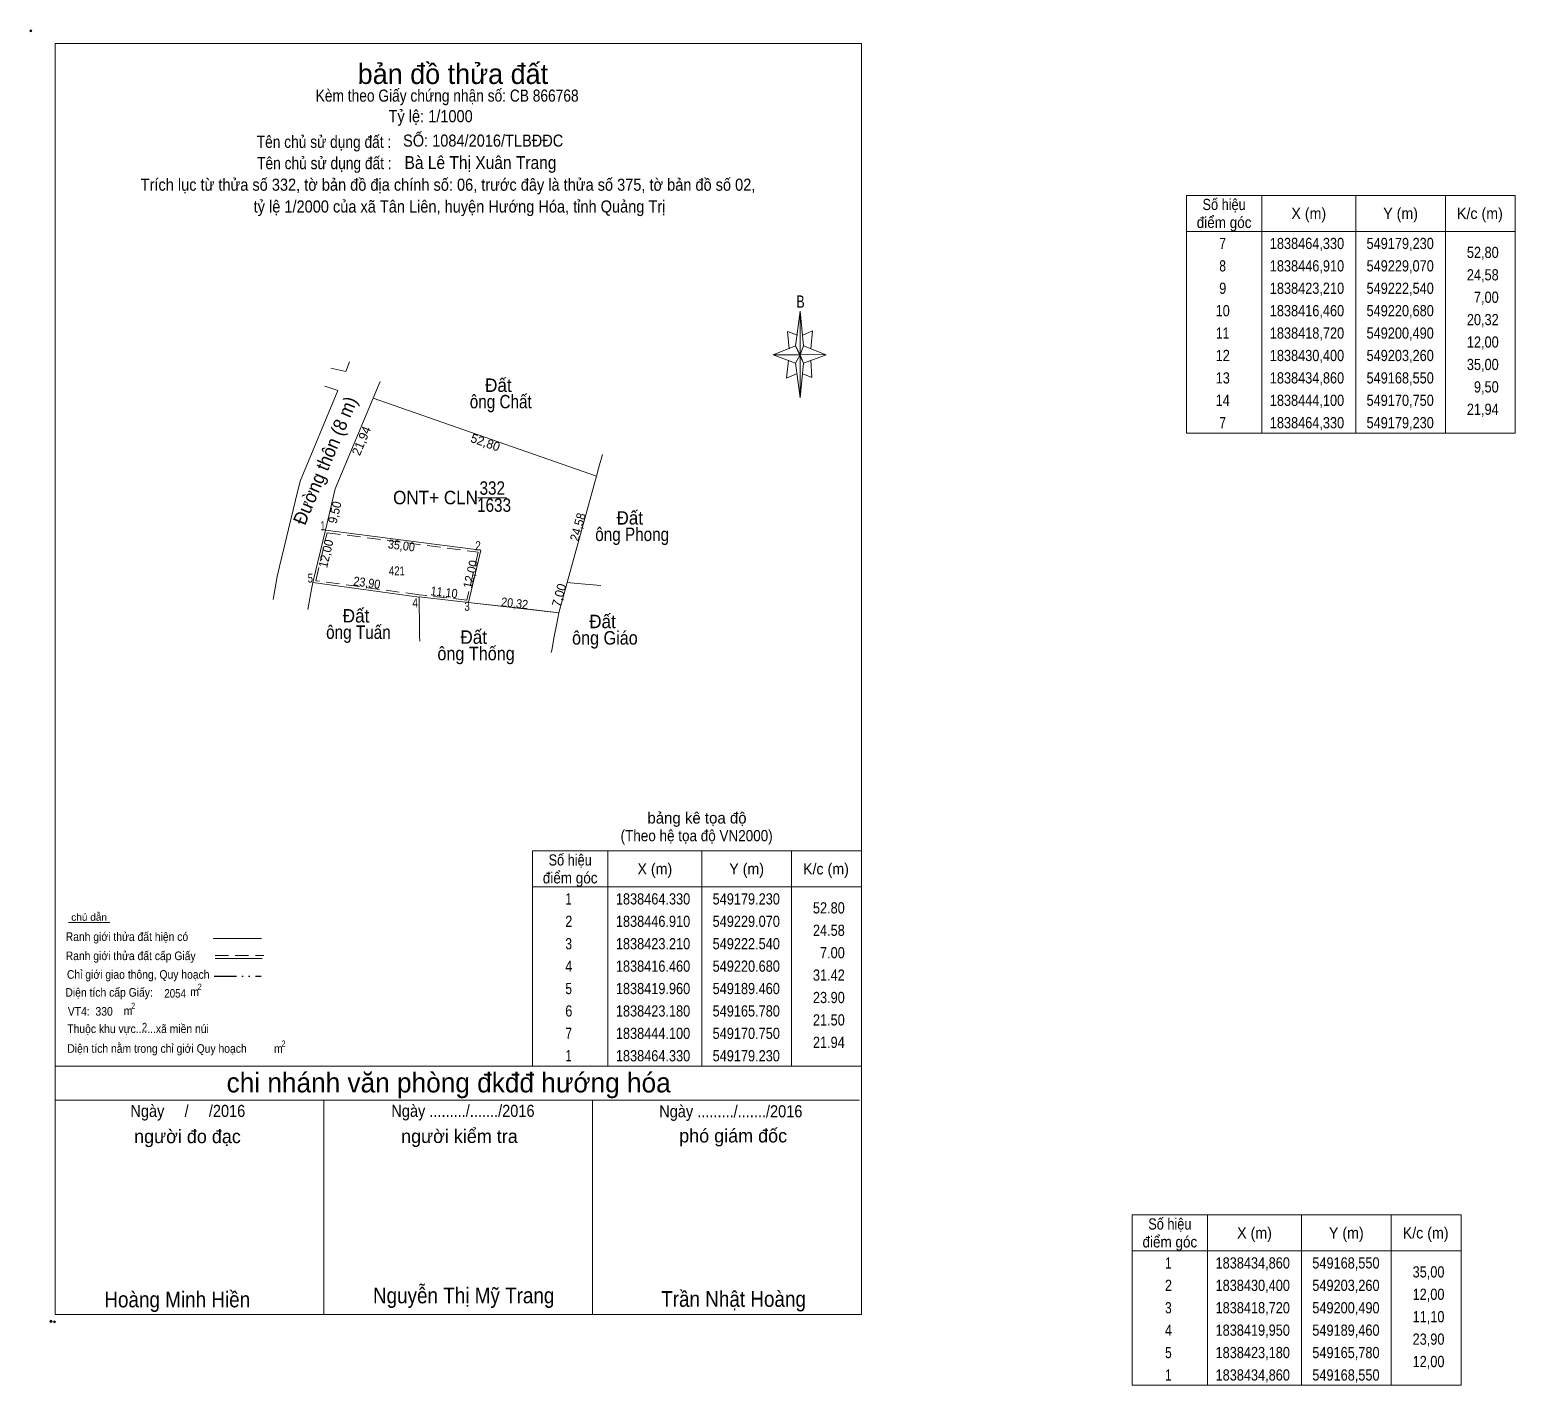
# Model space of a CAD drawing. Header units: metres. Extents: x 548548 to 550357, y 1838110 to 1838601.
# Drawn here: x 549102.6 to 549434.2, y 1838244.1 to 1838546.5 of the extents above; entities that cross this region are included whole.
import ezdxf
from ezdxf.enums import TextEntityAlignment as Align

# ---------------------------------------------------------------- set-up
doc = ezdxf.new("R2010")
doc.units = ezdxf.units.M
doc.header["$PDMODE"] = 32
doc.header["$PDSIZE"] = 0.5
for name, pattern in [('DASH_DOUBLE_DOT', [9.2, 5, -1.2, 0.3, -1.2, 0.3, -1.2]), ('DOTTED', [1.5, 0.3, -1.2]), ('MEDIUM_DASHED', [4.5, 3, -1.5])]:
    doc.linetypes.add(name, pattern=pattern)
for name, color, linetype, lineweight in [('1', 7, 'DOTTED', 13), ('15', 7, 'Continuous', 13), ('28', 7, 'Continuous', 13), ('63', 7, 'Continuous', 13)]:
    doc.layers.add(name, color=color, linetype=linetype, lineweight=lineweight)

msp = doc.modelspace()

# ---------------------------------------------------------------- linework, layer by layer
at = {"layer": '1', "linetype": 'Continuous'}
msp.add_lwpolyline([(549179.23, 1838464.33), (549229.07, 1838446.91), (549222.54, 1838423.21), (549220.68, 1838416.46), (549200.49, 1838418.72), (549203.26, 1838430.4), (549168.55, 1838434.86), (549170.75, 1838444.1)], close=True, dxfattribs=at)
at = {"layer": '1', "linetype": 'MEDIUM_DASHED'}
msp.add_lwpolyline([(549168.93, 1838434.31), (549202.65, 1838429.97), (549200.11, 1838419.27), (549189.52, 1838420.45), (549166.39, 1838423.6)], close=True, dxfattribs=at)
at = {"layer": '15'}
for p in [(549168.55, 1838434.86), (549200.49, 1838418.72)]:
    msp.add_line(p, (549203.26, 1838430.4), dxfattribs=at)
at = {"layer": '28'}
for p, q in [((549273.52, 1838475.97), (549274.52, 1838483.77)), ((549273.52, 1838475.97), (549274.52, 1838483.77)), ((549273.52, 1838472.17), (549268.52, 1838473.97)), ((549273.52, 1838472.17), (549268.52, 1838473.97)), ((549275.32, 1838475.97), (549280.32, 1838473.97)), ((549275.32, 1838475.97), (549280.32, 1838473.97)), ((549275.32, 1838472.17), (549274.52, 1838464.37)), ((549275.32, 1838472.17), (549274.52, 1838464.37)), ((549276.92, 1838472.77), (549277.12, 1838468.97)), ((549276.92, 1838472.77), (549277.12, 1838468.97)), ((549277.12, 1838468.97), (549275.12, 1838469.77)), ((549277.12, 1838468.97), (549275.12, 1838469.77)), ((549111.24, 1838347.31), (549120.44, 1838347.31)), ((549111.24, 1838347.31), (549120.44, 1838347.31)), ((549143.52, 1838343.77), (549154.28, 1838343.77)), ((549143.52, 1838343.77), (549154.28, 1838343.77)), ((549143.92, 1838339.29), (549154.44, 1838339.29)), ((549143.92, 1838339.29), (549154.44, 1838339.29)), ((549108.2, 1838315.29), (549288.2, 1838315.29)), ((549108.2, 1838315.29), (549288.2, 1838315.29)), ((549108.2, 1838307.69), (549287.8, 1838307.69)), ((549108.2, 1838307.69), (549287.8, 1838307.69)), ((549108.2, 1838307.69), (549287.8, 1838307.69)), ((549108.2, 1838307.69), (549287.8, 1838307.69)), ((549108.2, 1838307.69), (549287.8, 1838307.69)), ((549108.2, 1838307.69), (549287.8, 1838307.69)), ((549168.2, 1838259.89), (549168.2, 1838307.69)), ((549168.2, 1838259.89), (549168.2, 1838307.69)), ((549228.2, 1838259.89), (549228.2, 1838307.69)), ((549228.2, 1838259.89), (549228.2, 1838307.69))]:
    msp.add_line(p, q, dxfattribs=at)
at = {"layer": '28', "linetype": 'MEDIUM_DASHED'}
msp.add_line((549143.92, 1838339.93), (549154.8, 1838339.93), dxfattribs=at)
msp.add_line((549143.92, 1838339.93), (549154.8, 1838339.93), dxfattribs=at)
at = {"layer": '28', "linetype": 'DASH_DOUBLE_DOT', "lineweight": 25}
msp.add_line((549143.72, 1838335.35), (549154.2, 1838335.35), dxfattribs=at)
msp.add_line((549143.72, 1838335.35), (549154.2, 1838335.35), dxfattribs=at)
at = {"layer": '28'}
for points in [[(549108.2, 1838543.49), (549288.2, 1838543.49), (549288.2, 1838259.89), (549108.2, 1838259.89)], [(549108.2, 1838543.49), (549288.2, 1838543.49), (549288.2, 1838259.89), (549108.2, 1838259.89)], [(549274.52, 1838483.77), (549275.32, 1838475.97), (549274.52, 1838473.97)], [(549274.52, 1838483.77), (549275.32, 1838475.97), (549274.52, 1838473.97)], [(549274.52, 1838473.97), (549268.52, 1838473.97), (549273.52, 1838475.97), (549275.32, 1838472.17), (549280.32, 1838473.97), (549274.52, 1838474.17)], [(549274.52, 1838473.97), (549268.52, 1838473.97), (549273.52, 1838475.97), (549275.32, 1838472.17), (549280.32, 1838473.97), (549274.52, 1838474.17)], [(549274.52, 1838473.97), (549274.52, 1838464.37), (549273.52, 1838472.17)], [(549274.52, 1838473.97), (549274.52, 1838464.37), (549273.52, 1838472.17)]]:
    msp.add_lwpolyline(points, close=True, dxfattribs=at)
for points in [[(549273.92, 1838478.37), (549271.72, 1838479.17), (549272.12, 1838475.37)], [(549273.92, 1838478.37), (549271.72, 1838479.17), (549272.12, 1838475.37)], [(549275.12, 1838478.37), (549277.32, 1838479.37), (549276.92, 1838475.37)], [(549275.12, 1838478.37), (549277.32, 1838479.37), (549276.92, 1838475.37)], [(549274.52, 1838473.97), (549273.52, 1838475.97), (549268.52, 1838473.97)], [(549274.52, 1838473.97), (549273.52, 1838475.97), (549268.52, 1838473.97)], [(549274.52, 1838473.97), (549275.32, 1838472.17), (549280.32, 1838473.97)], [(549274.52, 1838473.97), (549275.32, 1838472.17), (549280.32, 1838473.97)], [(549271.92, 1838472.77), (549271.52, 1838468.77), (549273.72, 1838469.77)], [(549271.92, 1838472.77), (549271.52, 1838468.77), (549273.72, 1838469.77)], [(549288.2, 1838259.89), (549108.2, 1838259.89), (549108.2, 1838307.69)], [(549288.2, 1838259.89), (549108.2, 1838259.89), (549108.2, 1838307.69)]]:
    msp.add_lwpolyline(points, dxfattribs=at)
for p in [(549102.8, 1838546.29), (549107.28, 1838258.33), (549108.08, 1838258.21)]:
    msp.add_point(p, dxfattribs=at)
at = {"layer": '63'}
for p, q in [((549377.58, 1838509.55), (549377.58, 1838456.55)), ((549398.58, 1838509.55), (549398.58, 1838456.55)), ((549418.58, 1838509.55), (549418.58, 1838456.55)), ((549360.78, 1838501.55), (549434.18, 1838501.55)), ((549169.74, 1838471.04), (549173.09, 1838470.29)), ((549169.74, 1838471.04), (549173.09, 1838470.29)), ((549179.23, 1838464.33), (549180.57, 1838467.54)), ((549180.57, 1838467.54), (549180.77, 1838468.01)), ((549162.93, 1838445.78), (549171.33, 1838466.06)), ((549162.93, 1838445.78), (549171.33, 1838466.06)), ((549162.93, 1838445.78), (549171.33, 1838466.06)), ((549171.33, 1838466.06), (549168.43, 1838466.98)), ((549171.33, 1838466.06), (549168.43, 1838466.98)), ((549171.33, 1838466.06), (549168.43, 1838466.98)), ((549170.75, 1838444.1), (549179.23, 1838464.33)), ((549179.23, 1838464.33), (549229.07, 1838446.91)), ((549161.91, 1838441.58), (549162.93, 1838445.78)), ((549168.55, 1838434.86), (549170.75, 1838444.1)), ((549222.54, 1838423.21), (549229.07, 1838446.91)), ((549158.32, 1838426.77), (549161.91, 1838441.58)), ((549202.61, 1838442.1), (549209, 1838442.1)), ((549165.78, 1838423.18), (549168.55, 1838434.86)), ((549165.78, 1838423.18), (549189.46, 1838419.95)), ((549222.54, 1838423.21), (549220.68, 1838416.46)), ((549222.54, 1838423.21), (549224.86, 1838422.99)), ((549224.86, 1838422.99), (549230.01, 1838422.5)), ((549200.49, 1838418.72), (549189.46, 1838419.96)), ((549189.46, 1838419.95), (549189.49, 1838418.35)), ((549189.49, 1838418.35), (549189.56, 1838414.06)), ((549220.21, 1838414.02), (549220.68, 1838416.46)), ((549220.21, 1838414.02), (549220.68, 1838416.46)), ((549220.21, 1838414.02), (549220.68, 1838416.46)), ((549220.21, 1838414.02), (549220.68, 1838416.46)), ((549220.21, 1838414.02), (549220.68, 1838416.46)), ((549220.21, 1838414.02), (549220.68, 1838416.46)), ((549220.21, 1838414.02), (549220.68, 1838416.46)), ((549220.21, 1838414.02), (549220.68, 1838416.46)), ((549220.21, 1838414.02), (549220.68, 1838416.46)), ((549220.21, 1838414.02), (549220.68, 1838416.46)), ((549220.21, 1838414.02), (549220.68, 1838416.46)), ((549220.21, 1838414.02), (549220.68, 1838416.46)), ((549189.56, 1838414.06), (549189.6, 1838411.27)), ((549189.6, 1838411.27), (549189.62, 1838410.11)), ((549219.66, 1838411.14), (549220.21, 1838414.02)), ((549219.66, 1838411.14), (549220.21, 1838414.02)), ((549219.66, 1838411.14), (549220.21, 1838414.02)), ((549219.66, 1838411.14), (549220.21, 1838414.02)), ((549219.66, 1838411.14), (549220.21, 1838414.02)), ((549219.66, 1838411.14), (549220.21, 1838414.02)), ((549219.66, 1838411.14), (549220.21, 1838414.02)), ((549219.66, 1838411.14), (549220.21, 1838414.02)), ((549219.66, 1838411.14), (549220.21, 1838414.02)), ((549219.66, 1838411.14), (549220.21, 1838414.02)), ((549219.66, 1838411.14), (549220.21, 1838414.02)), ((549219.66, 1838411.14), (549220.21, 1838414.02)), ((549231.6, 1838363.29), (549231.6, 1838315.29)), ((549252.6, 1838363.29), (549252.6, 1838315.29)), ((549272.6, 1838363.29), (549272.6, 1838315.29)), ((549214.8, 1838355.29), (549288.2, 1838355.29)), ((549365.47, 1838282.06), (549365.47, 1838244.06)), ((549386.47, 1838282.06), (549386.47, 1838244.06)), ((549406.47, 1838282.06), (549406.47, 1838244.06)), ((549348.67, 1838274.06), (549422.07, 1838274.06))]:
    msp.add_line(p, q, dxfattribs=at)
for points in [[(549360.78, 1838509.55), (549434.18, 1838509.55), (549434.18, 1838456.55), (549360.78, 1838456.55)], [(549214.8, 1838363.29), (549288.2, 1838363.29), (549288.2, 1838315.29), (549214.8, 1838315.29)], [(549348.67, 1838282.06), (549422.07, 1838282.06), (549422.07, 1838244.06), (549348.67, 1838244.06)]]:
    msp.add_lwpolyline(points, close=True, dxfattribs=at)
for points in [[(549169.74, 1838471.04), (549173.09, 1838470.29), (549173.97, 1838472.4)], [(549230.39, 1838451.72), (549229.62, 1838448.92), (549229.07, 1838446.93)], [(549158.32, 1838426.77), (549161.91, 1838441.58), (549162.93, 1838445.78)], [(549158.32, 1838426.77), (549161.91, 1838441.58), (549162.93, 1838445.78)], [(549156.91, 1838419.39), (549157.78, 1838424.54), (549158.32, 1838426.77)], [(549156.91, 1838419.38), (549157.78, 1838424.54), (549158.32, 1838426.77)], [(549156.91, 1838419.38), (549157.78, 1838424.54), (549158.32, 1838426.77)], [(549164.65, 1838417.19), (549165.43, 1838421.74), (549165.78, 1838423.18)], [(549220.68, 1838416.46), (549215.85, 1838417), (549200.49, 1838418.72)], [(549218.98, 1838407.56), (549219.09, 1838408.12), (549219.66, 1838411.14)], [(549218.98, 1838407.56), (549219.09, 1838408.12), (549219.66, 1838411.14)], [(549218.98, 1838407.56), (549219.09, 1838408.12), (549219.66, 1838411.14)], [(549218.98, 1838407.56), (549219.09, 1838408.12), (549219.66, 1838411.14)], [(549218.98, 1838407.56), (549219.09, 1838408.12), (549219.66, 1838411.14)], [(549218.98, 1838407.56), (549219.09, 1838408.12), (549219.66, 1838411.14)], [(549218.98, 1838407.56), (549219.09, 1838408.12), (549219.66, 1838411.14)], [(549218.98, 1838407.56), (549219.09, 1838408.12), (549219.66, 1838411.14)], [(549218.98, 1838407.56), (549219.09, 1838408.12), (549219.66, 1838411.14)], [(549218.98, 1838407.56), (549219.09, 1838408.12), (549219.66, 1838411.14)], [(549218.98, 1838407.56), (549219.09, 1838408.12), (549219.66, 1838411.14)], [(549218.98, 1838407.56), (549219.09, 1838408.12), (549219.66, 1838411.14)]]:
    msp.add_lwpolyline(points, dxfattribs=at)

# ---------------------------------------------------------------- texts
at = {"layer": '1', "width": 0.8}
msp.add_text('421', height=2, dxfattribs=at).set_placement((549184.515, 1838424.79), align=Align.CENTER)
at = {"layer": '28'}
for s, height, p in [('bản đồ thửa đất', 4.5, (549197.02, 1838534.43)), ('bản đồ thửa đất', 4.5, (549197.02, 1838534.43)), ('bảng kê tọa độ', 2.5, (549251.51, 1838369.41)), ('chi nhánh văn phòng đkđđ hướng hóa', 4.374, (549196.07, 1838309.41)), ('chi nhánh văn phòng đkđđ hướng hóa', 4.374, (549196.07, 1838309.41)), ('người kiểm tra', 3, (549198.475, 1838298.13)), ('người kiểm tra', 3, (549198.475, 1838298.13)), ('phó giám đốc', 3, (549259.58, 1838298.25)), ('phó giám đốc', 3, (549259.58, 1838298.25)), ('người đo đạc', 3, (549137.765, 1838298.09)), ('người đo đạc', 3, (549137.765, 1838298.09))]:
    msp.add_text(s, height=height, dxfattribs=at).set_placement(p, align=Align.CENTER)
for s, height, width, p in [('Kèm theo Giấy chứng nhận số: CB 866768', 2.7, 0.85, (549195.74, 1838530.49)), ('Tỷ lệ: 1/1000', 2.7, 0.9, (549192.05, 1838525.9)), ('SỐ: 1084/2016/TLBĐĐC', 2.7, 0.9, (549203.775, 1838520.45)), ('Tên chủ sử dụng đất :', 2.7, 0.85, (549168.24, 1838520.17)), ('Tên chủ sử dụng đất :', 2.7, 0.85, (549168.33, 1838515.42)), ('Trích lục từ thửa số 332, tờ bản đồ địa chính số: 06, trước đây là thửa số 375, tờ bản đồ số 02,', 2.7, 0.9, (549195.93, 1838510.61)), (' tỷ lệ 1/2000 của xã Tân Liên, huyện Hướng Hóa, tỉnh Quảng Trị', 2.7, 0.9, (549198.045, 1838505.75)), ('B', 2.755, 0.75, (549274.62, 1838484.49)), ('B', 2.755, 0.75, (549274.62, 1838484.49)), ('(Theo hệ tọa độ VN2000)', 2.5, 0.9, (549251.43, 1838365.46)), ('chú dẫn', 1.6, 1.05, (549115.815, 1838347.71)), ('chú dẫn', 1.6, 1.05, (549115.815, 1838347.71)), ('Ranh giới thửa đất hiện có ', 1.92, 0.9, (549124.58, 1838343.21)), ('Ranh giới thửa đất hiện có ', 1.92, 0.9, (549124.58, 1838343.21)), ('Ranh giới thửa đất cấp Giấy', 1.92, 0.9, (549125.09, 1838338.93)), ('Ranh giới thửa đất cấp Giấy', 1.92, 0.9, (549125.09, 1838338.93)), ('Chỉ giới giao thông, Quy hoạch', 1.92, 0.9, (549126.775, 1838334.77)), ('Chỉ giới giao thông, Quy hoạch', 1.92, 0.9, (549126.775, 1838334.77)), ('Diện tích cấp Giấy: ', 1.92, 0.9, (549120.595, 1838330.77)), ('Diện tích cấp Giấy: ', 1.92, 0.9, (549120.595, 1838330.77)), ('2054', 1.92, 0.85, (549135.02, 1838330.55)), ('m', 1.92, 0.9, (549139.35, 1838330.91)), ('2', 1.4, 0.8, (549140.49, 1838332.27)), (' VT4:  330', 1.92, 0.9, (549115.755, 1838326.53)), ('m', 1.92, 0.9, (549124.51, 1838326.65)), ('2', 1.4, 0.8, (549125.65, 1838328.01)), ('Thuộc khu vực.......xã miền núi', 1.92, 0.9, (549126.735, 1838322.65)), ('2', 1.92, 0.8, (549128.185, 1838323.01)), ('Diện tích nằm trong chỉ giới Quy hoạch     ', 1.92, 0.9, (549132.57, 1838318.25)), ('m', 1.92, 0.9, (549158.07, 1838318.23)), ('2', 1.4, 0.8, (549159.21, 1838319.59)), ('Ngày     /     /2016', 2.7, 0.9, (549137.845, 1838303.93)), ('Ngày     /     /2016', 2.7, 0.9, (549137.845, 1838303.93)), ('Ngày ........./......./2016', 2.7, 0.9, (549199.26, 1838303.95)), ('Ngày ........./......./2016', 2.7, 0.9, (549199.26, 1838303.95)), ('Ngày ........./......./2016', 2.7, 0.9, (549259.06, 1838303.85)), ('Ngày ........./......./2016', 2.7, 0.9, (549259.06, 1838303.85)), ('Hoàng Minh Hiền', 3.5, 0.9, (549135.485, 1838261.45)), ('Nguyễn Thị Mỹ Trang', 3.5, 0.9, (549199.425, 1838262.35)), ('Trần Nhật Hoàng', 3.5, 0.9, (549259.675, 1838261.57)), ('Trần Nhật Hoàng', 3.5, 0.9, (549259.675, 1838261.57))]:
    msp.add_text(s, height=height, dxfattribs=dict(at, width=width)).set_placement(p, align=Align.CENTER)
at = {"layer": '28', "width": 0.9}
msp.add_text('Bà Lê Thị Xuân Trang', height=2.88, dxfattribs=at).set_placement((549186.22, 1838515.46))
at = {"layer": '63'}
for s, height, width, p in [('Số hiệu', 2.5, 0.85, (549369.18, 1838506.3)), ('điểm góc', 2.5, 0.9, (549369.18, 1838502.3)), ('X (m)', 2.5, 0.95, (549388.08, 1838504.3)), ('Y (m)', 2.5, 0.95, (549408.575, 1838504.3)), ('K/c (m)', 2.5, 0.95, (549426.28, 1838504.3)), (' 7', 2.5, 0.8, (549368.48, 1838497.6)), ('1838464,330', 2.5, 0.85, (549387.68, 1838497.6)), ('549179,230', 2.5, 0.85, (549408.485, 1838497.6)), (' 8', 2.5, 0.8, (549368.48, 1838492.6)), ('1838446,910', 2.5, 0.85, (549387.68, 1838492.6)), ('549229,070', 2.5, 0.85, (549408.485, 1838492.6)), (' 9', 2.5, 0.85, (549368.475, 1838487.6)), ('1838423,210', 2.5, 0.85, (549387.68, 1838487.6)), ('549222,540', 2.5, 0.85, (549408.485, 1838487.6)), (' 10', 2.5, 0.85, (549368.475, 1838482.6)), ('1838416,460', 2.5, 0.85, (549387.68, 1838482.6)), ('549220,680', 2.5, 0.85, (549408.485, 1838482.6)), (' 11', 2.5, 0.8, (549368.475, 1838477.6)), ('1838418,720', 2.5, 0.85, (549387.68, 1838477.6)), ('549200,490', 2.5, 0.85, (549408.485, 1838477.6)), (' 12', 2.5, 0.85, (549368.48, 1838472.6)), ('1838430,400', 2.5, 0.85, (549387.68, 1838472.6)), ('549203,260', 2.5, 0.85, (549408.485, 1838472.6)), ('Đất ', 3, 0.95, (549207.7, 1838465.72)), (' 13', 2.5, 0.85, (549368.48, 1838467.6)), ('1838434,860', 2.5, 0.85, (549387.68, 1838467.6)), ('549168,550', 2.5, 0.85, (549408.485, 1838467.6)), ('ông Chất', 3, 0.85, (549207.7, 1838462.06)), (' 14', 2.5, 0.85, (549368.475, 1838462.6)), ('1838444,100', 2.5, 0.85, (549387.68, 1838462.6)), ('549170,750', 2.5, 0.85, (549408.485, 1838462.6)), (' 7', 2.5, 0.8, (549368.48, 1838457.6)), ('1838464,330', 2.5, 0.85, (549387.68, 1838457.6)), ('549179,230', 2.5, 0.85, (549408.485, 1838457.6)), ('332', 3, 0.85, (549205.81, 1838442.77)), ('ONT+ CLN', 3, 0.95, (549193.14, 1838440.65)), ('1633', 3, 0.85, (549206.2, 1838438.96)), ('Đất ', 3, 0.95, (549237.04, 1838436.11)), ('ông Phong', 3, 0.85, (549237.04, 1838432.45)), ('Đất ', 3, 0.95, (549175.92, 1838414.27)), ('Đất ', 3, 0.95, (549230.95, 1838413)), ('ông Tuấn', 3, 0.85, (549175.925, 1838410.61)), ('Đất ', 3, 0.95, (549202.19, 1838409.51)), ('ông Giáo', 3, 0.9, (549230.95, 1838409.34)), ('ông Thống', 3, 0.9, (549202.19, 1838405.85)), ('Số hiệu', 2.5, 0.85, (549223.2, 1838360.04)), ('điểm góc', 2.5, 0.9, (549223.2, 1838356.04)), ('X (m)', 2.5, 0.95, (549242.1, 1838358.04)), ('Y (m)', 2.5, 0.95, (549262.595, 1838358.04)), ('K/c (m)', 2.5, 0.95, (549280.3, 1838358.04)), (' 1', 2.5, 0.75, (549222.495, 1838351.34)), ('1838464.330', 2.5, 0.85, (549241.7, 1838351.34)), ('549179.230', 2.5, 0.85, (549262.505, 1838351.34)), (' 2', 2.5, 0.85, (549222.5, 1838346.34)), ('1838446.910', 2.5, 0.85, (549241.7, 1838346.34)), ('549229.070', 2.5, 0.85, (549262.505, 1838346.34)), (' 3', 2.5, 0.8, (549222.5, 1838341.34)), ('1838423.210', 2.5, 0.85, (549241.7, 1838341.34)), ('549222.540', 2.5, 0.85, (549262.505, 1838341.34)), (' 4', 2.5, 0.85, (549222.495, 1838336.34)), ('1838416.460', 2.5, 0.85, (549241.7, 1838336.34)), ('549220.680', 2.5, 0.85, (549262.505, 1838336.34)), (' 5', 2.5, 0.8, (549222.5, 1838331.34)), ('1838419.960', 2.5, 0.85, (549241.7, 1838331.34)), ('549189.460', 2.5, 0.85, (549262.505, 1838331.34)), (' 6', 2.5, 0.85, (549222.5, 1838326.34)), ('1838423.180', 2.5, 0.85, (549241.7, 1838326.34)), ('549165.780', 2.5, 0.85, (549262.505, 1838326.34)), (' 7', 2.5, 0.8, (549222.5, 1838321.34)), ('1838444.100', 2.5, 0.85, (549241.7, 1838321.34)), ('549170.750', 2.5, 0.85, (549262.505, 1838321.34)), (' 1', 2.5, 0.75, (549222.495, 1838316.34)), ('1838464.330', 2.5, 0.85, (549241.7, 1838316.34)), ('549179.230', 2.5, 0.85, (549262.505, 1838316.34)), ('Số hiệu', 2.5, 0.85, (549357.07, 1838278.81)), ('X (m)', 2.5, 0.95, (549375.97, 1838276.81)), ('Y (m)', 2.5, 0.95, (549396.465, 1838276.81)), ('K/c (m)', 2.5, 0.95, (549414.17, 1838276.81)), ('điểm góc', 2.5, 0.9, (549357.07, 1838274.81)), (' 1', 2.5, 0.75, (549356.365, 1838270.11)), ('1838434,860', 2.5, 0.85, (549375.57, 1838270.11)), ('549168,550', 2.5, 0.85, (549396.375, 1838270.11)), (' 2', 2.5, 0.85, (549356.37, 1838265.11)), ('1838430,400', 2.5, 0.85, (549375.57, 1838265.11)), ('549203,260', 2.5, 0.85, (549396.375, 1838265.11)), (' 3', 2.5, 0.8, (549356.37, 1838260.11)), ('1838418,720', 2.5, 0.85, (549375.57, 1838260.11)), ('549200,490', 2.5, 0.85, (549396.375, 1838260.11)), (' 4', 2.5, 0.85, (549356.365, 1838255.11)), ('1838419,950', 2.5, 0.85, (549375.57, 1838255.11)), ('549189,460', 2.5, 0.85, (549396.375, 1838255.11)), (' 5', 2.5, 0.8, (549356.37, 1838250.11)), ('1838423,180', 2.5, 0.85, (549375.57, 1838250.11)), ('549165,780', 2.5, 0.85, (549396.375, 1838250.11)), (' 1', 2.5, 0.75, (549356.365, 1838245.11)), ('1838434,860', 2.5, 0.85, (549375.57, 1838245.11)), ('549168,550', 2.5, 0.85, (549396.375, 1838245.11))]:
    msp.add_text(s, height=height, dxfattribs=dict(at, width=width)).set_placement(p, align=Align.CENTER)
for s, height, width, p in [('52,80', 2.5, 0.85, (549430.48, 1838495.6)), ('24,58', 2.5, 0.85, (549430.48, 1838490.6)), ('7,00', 2.5, 0.85, (549430.48, 1838485.6)), ('20,32', 2.5, 0.85, (549430.48, 1838480.6)), ('12,00', 2.5, 0.85, (549430.48, 1838475.6)), ('35,00', 2.5, 0.85, (549430.48, 1838470.6)), ('9,50', 2.5, 0.85, (549430.48, 1838465.6)), ('21,94', 2.5, 0.85, (549430.48, 1838460.6)), (' 1', 2, 0.75, (549168.55, 1838434.86)), (' 2', 2, 0.85, (549203.26, 1838430.4)), (' 5', 2, 0.8, (549165.78, 1838423.18)), (' 4', 2, 0.85, (549189.23, 1838417.65)), (' 3', 2, 0.8, (549200.79, 1838416.88)), ('52.80', 2.5, 0.85, (549284.5, 1838349.34)), ('24.58', 2.5, 0.85, (549284.5, 1838344.34)), ('7.00', 2.5, 0.85, (549284.5, 1838339.34)), ('31.42', 2.5, 0.85, (549284.5, 1838334.34)), ('23.90', 2.5, 0.85, (549284.5, 1838329.34)), ('21.50', 2.5, 0.85, (549284.5, 1838324.34)), ('21.94', 2.5, 0.85, (549284.5, 1838319.34)), ('35,00', 2.5, 0.85, (549418.37, 1838268.11)), ('12,00', 2.5, 0.85, (549418.37, 1838263.11)), ('11,10', 2.5, 0.85, (549418.37, 1838258.11)), ('23,90', 2.5, 0.85, (549418.37, 1838253.11)), ('12,00', 2.5, 0.85, (549418.37, 1838248.11))]:
    msp.add_text(s, height=height, dxfattribs=dict(at, width=width)).set_placement(p, align=Align.RIGHT)
for s, height, rotation, width, p in [('Đường thôn (8 m)', 3, 67.252, 0.95, (549169.885, 1838449.82)), ('9,50', 2, 76.608, 0.95, (549171.617, 1838438.613)), ('24,58', 2, 74.596, 0.95, (549225.876, 1838435.324)), ('12,00', 2, 76.658, 0.95, (549169.656, 1838429.409)), ('35,00', 2, 352.678, 0.9, (549185.408, 1838430.464)), ('12,00', 2, 76.658, 0.95, (549201.936, 1838424.799)), ('23,90', 2, 352.233, 0.9, (549177.685, 1838422.159)), ('11,10', 2, 353.637, 0.9, (549194.949, 1838420.016)), ('20,32', 2, 353.613, 0.9, (549210.694, 1838417.575))]:
    msp.add_text(s, height=height, rotation=rotation, dxfattribs=dict(at, width=width)).set_placement(p, align=Align.CENTER)
for s, rotation, p in [('21,94', 67.258, (549177.524, 1838454.423)), ('52,80', 340.735, (549203.94, 1838453.507)), ('7,00', 74.594, (549221.681, 1838420.104))]:
    msp.add_text(s, height=2, rotation=rotation, dxfattribs=at).set_placement(p, align=Align.CENTER)

doc.saveas('drawing.dxf')
